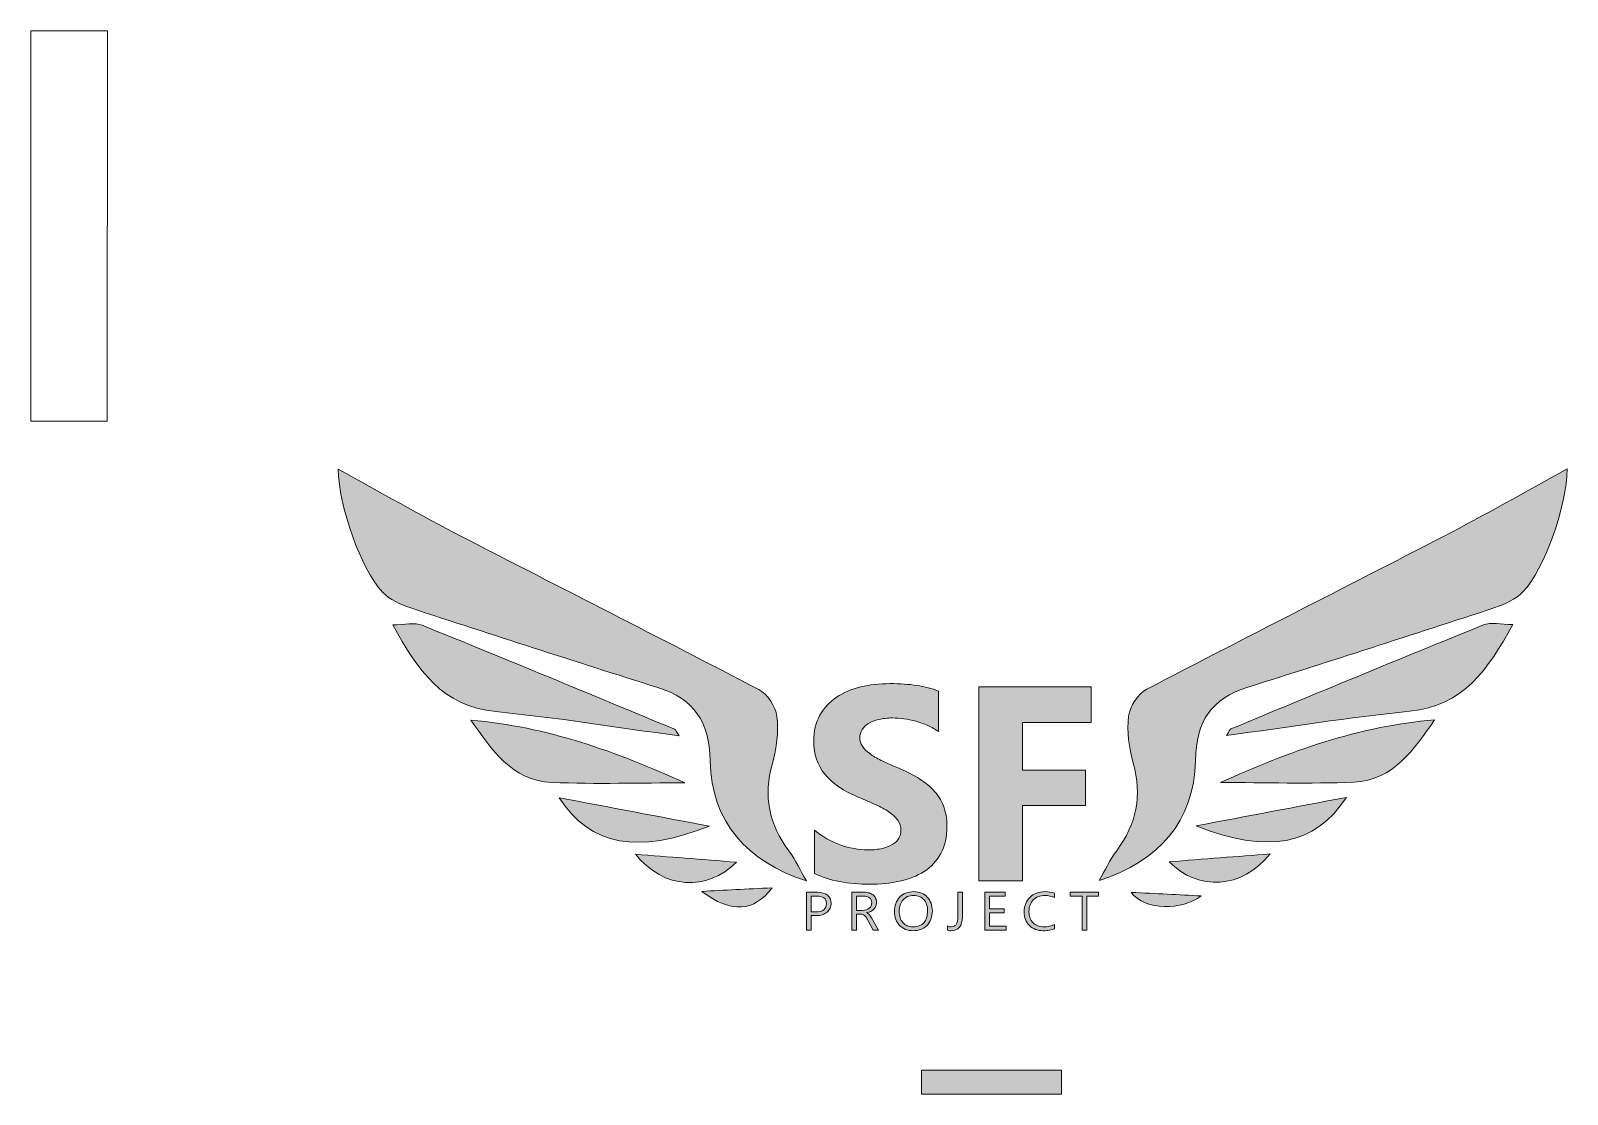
# Model space of a CAD drawing. Header units: millimetres. Extents: x -43 to 192, y -207 to -44.
import ezdxf

# ---------------------------------------------------------------- set-up
doc = ezdxf.new("R2010")
doc.units = ezdxf.units.MM
doc.header["$MEASUREMENT"] = 0
doc.layers.add('Logo', color=7, linetype='Continuous', lineweight=0)
doc.layers.add('Palette', color=7, linetype='Continuous', lineweight=0)
picture_1 = doc.add_image_def('image1.png', size_in_pixel=(432, 182))

# ---------------------------------------------------------------- blocks, each defined once
blk = doc.blocks.new('Block_3')
at = {"layer": 'Logo', "true_color": 0x383188, "transparency": 33554687}
h = blk.add_hatch(color=177, dxfattribs=at)
h.dxf.hatch_style = 2
edge = h.paths.add_edge_path()
edge.add_spline(control_points=[(76.71, -172.95), (76.71, -172.95), (76.71, -166.32), (76.71, -166.32), (77.91, -167.33), (79.21, -168.09), (80.62, -168.59), (82.03, -169.09), (83.45, -169.35), (84.89, -169.35), (85.73, -169.35), (86.47, -169.27), (87.1, -169.12), (87.73, -168.97), (88.25, -168.75), (88.67, -168.49), (89.09, -168.22), (89.41, -167.9), (89.62, -167.53), (89.82, -167.17), (89.93, -166.77), (89.93, -166.34), (89.93, -165.76), (89.76, -165.24), (89.43, -164.79), (89.1, -164.33), (88.64, -163.91), (88.07, -163.52), (87.5, -163.14), (86.82, -162.76), (86.03, -162.4), (85.24, -162.05), (84.39, -161.68), (83.48, -161.31), (81.16, -160.34), (79.43, -159.16), (78.29, -157.76), (77.15, -156.37), (76.58, -154.68), (76.58, -152.71), (76.58, -151.16), (76.89, -149.83), (77.52, -148.72), (78.14, -147.61), (78.98, -146.69), (80.05, -145.97), (81.12, -145.26), (82.36, -144.73), (83.77, -144.39), (85.18, -144.05), (86.67, -143.88), (88.25, -143.88), (89.79, -143.88), (91.17, -143.97), (92.36, -144.16), (93.56, -144.35), (94.66, -144.63), (95.67, -145.02), (95.67, -145.02), (95.67, -151.22), (95.67, -151.22), (95.17, -150.87), (94.63, -150.57), (94.04, -150.3), (93.45, -150.04), (92.85, -149.82), (92.23, -149.65), (91.6, -149.48), (90.99, -149.35), (90.37, -149.27), (89.76, -149.19), (89.17, -149.14), (88.62, -149.14), (87.86, -149.14), (87.17, -149.22), (86.55, -149.36), (85.93, -149.51), (85.4, -149.71), (84.97, -149.97), (84.55, -150.24), (84.21, -150.55), (83.98, -150.92), (83.74, -151.28), (83.63, -151.69), (83.63, -152.15), (83.63, -152.65), (83.76, -153.09), (84.02, -153.48), (84.28, -153.88), (84.66, -154.25), (85.14, -154.6), (85.62, -154.96), (86.21, -155.3), (86.9, -155.64), (87.59, -155.98), (88.37, -156.33), (89.24, -156.69), (90.43, -157.18), (91.5, -157.71), (92.44, -158.27), (93.39, -158.83), (94.2, -159.46), (94.88, -160.17), (95.55, -160.87), (96.07, -161.68), (96.43, -162.58), (96.79, -163.49), (96.97, -164.54), (96.97, -165.74), (96.97, -167.4), (96.66, -168.79), (96.03, -169.92), (95.4, -171.04), (94.55, -171.95), (93.47, -172.65), (92.39, -173.35), (91.14, -173.85), (89.71, -174.15), (88.28, -174.46), (86.77, -174.61), (85.18, -174.61), (83.55, -174.61), (82, -174.47), (80.53, -174.19), (79.06, -173.92), (77.78, -173.5), (76.71, -172.95)], knot_values=[0, 0, 0, 0, 1, 1, 1, 2, 2, 2, 3, 3, 3, 4, 4, 4, 5, 5, 5, 6, 6, 6, 7, 7, 7, 8, 8, 8, 9, 9, 9, 10, 10, 10, 11, 11, 11, 12, 12, 12, 13, 13, 13, 14, 14, 14, 15, 15, 15, 16, 16, 16, 17, 17, 17, 18, 18, 18, 19, 19, 19, 20, 20, 20, 21, 21, 21, 22, 22, 22, 23, 23, 23, 24, 24, 24, 25, 25, 25, 26, 26, 26, 27, 27, 27, 28, 28, 28, 29, 29, 29, 30, 30, 30, 31, 31, 31, 32, 32, 32, 33, 33, 33, 34, 34, 34, 35, 35, 35, 36, 36, 36, 37, 37, 37, 38, 38, 38, 39, 39, 39, 40, 40, 40, 41, 41, 41, 42, 42, 42, 42], degree=3, periodic=0)
h = blk.add_hatch(color=177, dxfattribs=at)
h.dxf.hatch_style = 2
edge = h.paths.add_edge_path()
edge.add_spline(control_points=[(119.04, -149.83), (119.04, -149.83), (108.55, -149.83), (108.55, -149.83), (108.55, -149.83), (108.55, -157.12), (108.55, -157.12), (108.55, -157.12), (118.19, -157.12), (118.19, -157.12), (118.19, -157.12), (118.19, -162.55), (118.19, -162.55), (118.19, -162.55), (108.55, -162.55), (108.55, -162.55), (108.55, -162.55), (108.55, -174.09), (108.55, -174.09), (108.55, -174.09), (101.86, -174.09), (101.86, -174.09), (101.86, -174.09), (101.86, -144.38), (101.86, -144.38), (101.86, -144.38), (119.04, -144.38), (119.04, -144.38), (119.04, -144.38), (119.04, -149.83), (119.04, -149.83)], knot_values=[0, 0, 0, 0, 1, 1, 1, 2, 2, 2, 3, 3, 3, 4, 4, 4, 5, 5, 5, 6, 6, 6, 7, 7, 7, 8, 8, 8, 9, 9, 9, 10, 10, 10, 10], degree=3, periodic=0)
at = {"layer": 'Logo'}
for points, knots in [([(76.71, -172.95), (76.71, -172.95), (76.71, -166.32), (76.71, -166.32), (77.91, -167.33), (79.21, -168.09), (80.62, -168.59), (82.03, -169.09), (83.45, -169.35), (84.89, -169.35), (85.73, -169.35), (86.47, -169.27), (87.1, -169.12), (87.73, -168.97), (88.25, -168.75), (88.67, -168.49), (89.09, -168.22), (89.41, -167.9), (89.62, -167.53), (89.82, -167.17), (89.93, -166.77), (89.93, -166.34), (89.93, -165.76), (89.76, -165.24), (89.43, -164.79), (89.1, -164.33), (88.64, -163.91), (88.07, -163.52), (87.5, -163.14), (86.82, -162.76), (86.03, -162.4), (85.24, -162.05), (84.39, -161.68), (83.48, -161.31), (81.16, -160.34), (79.43, -159.16), (78.29, -157.76), (77.15, -156.37), (76.58, -154.68), (76.58, -152.71), (76.58, -151.16), (76.89, -149.83), (77.52, -148.72), (78.14, -147.61), (78.98, -146.69), (80.05, -145.97), (81.12, -145.26), (82.36, -144.73), (83.77, -144.39), (85.18, -144.05), (86.67, -143.88), (88.25, -143.88), (89.79, -143.88), (91.17, -143.97), (92.36, -144.16), (93.56, -144.35), (94.66, -144.63), (95.67, -145.02), (95.67, -145.02), (95.67, -151.22), (95.67, -151.22), (95.17, -150.87), (94.63, -150.57), (94.04, -150.3), (93.45, -150.04), (92.85, -149.82), (92.23, -149.65), (91.6, -149.48), (90.99, -149.35), (90.37, -149.27), (89.76, -149.19), (89.17, -149.14), (88.62, -149.14), (87.86, -149.14), (87.17, -149.22), (86.55, -149.36), (85.93, -149.51), (85.4, -149.71), (84.97, -149.97), (84.55, -150.24), (84.21, -150.55), (83.98, -150.92), (83.74, -151.28), (83.63, -151.69), (83.63, -152.15), (83.63, -152.65), (83.76, -153.09), (84.02, -153.48), (84.28, -153.88), (84.66, -154.25), (85.14, -154.6), (85.62, -154.96), (86.21, -155.3), (86.9, -155.64), (87.59, -155.98), (88.37, -156.33), (89.24, -156.69), (90.43, -157.18), (91.5, -157.71), (92.44, -158.27), (93.39, -158.83), (94.2, -159.46), (94.88, -160.17), (95.55, -160.87), (96.07, -161.68), (96.43, -162.58), (96.79, -163.49), (96.97, -164.54), (96.97, -165.74), (96.97, -167.4), (96.66, -168.79), (96.03, -169.92), (95.4, -171.04), (94.55, -171.95), (93.47, -172.65), (92.39, -173.35), (91.14, -173.85), (89.71, -174.15), (88.28, -174.46), (86.77, -174.61), (85.18, -174.61), (83.55, -174.61), (82, -174.47), (80.53, -174.19), (79.06, -173.92), (77.78, -173.5), (76.71, -172.95)], [0, 0, 0, 0, 1, 1, 1, 2, 2, 2, 3, 3, 3, 4, 4, 4, 5, 5, 5, 6, 6, 6, 7, 7, 7, 8, 8, 8, 9, 9, 9, 10, 10, 10, 11, 11, 11, 12, 12, 12, 13, 13, 13, 14, 14, 14, 15, 15, 15, 16, 16, 16, 17, 17, 17, 18, 18, 18, 19, 19, 19, 20, 20, 20, 21, 21, 21, 22, 22, 22, 23, 23, 23, 24, 24, 24, 25, 25, 25, 26, 26, 26, 27, 27, 27, 28, 28, 28, 29, 29, 29, 30, 30, 30, 31, 31, 31, 32, 32, 32, 33, 33, 33, 34, 34, 34, 35, 35, 35, 36, 36, 36, 37, 37, 37, 38, 38, 38, 39, 39, 39, 40, 40, 40, 41, 41, 41, 42, 42, 42, 42]), ([(119.04, -149.83), (119.04, -149.83), (108.55, -149.83), (108.55, -149.83), (108.55, -149.83), (108.55, -157.12), (108.55, -157.12), (108.55, -157.12), (118.19, -157.12), (118.19, -157.12), (118.19, -157.12), (118.19, -162.55), (118.19, -162.55), (118.19, -162.55), (108.55, -162.55), (108.55, -162.55), (108.55, -162.55), (108.55, -174.09), (108.55, -174.09), (108.55, -174.09), (101.86, -174.09), (101.86, -174.09), (101.86, -174.09), (101.86, -144.38), (101.86, -144.38), (101.86, -144.38), (119.04, -144.38), (119.04, -144.38), (119.04, -144.38), (119.04, -149.83), (119.04, -149.83)], [0, 0, 0, 0, 1, 1, 1, 2, 2, 2, 3, 3, 3, 4, 4, 4, 5, 5, 5, 6, 6, 6, 7, 7, 7, 8, 8, 8, 9, 9, 9, 10, 10, 10, 10])]:
    blk.add_open_spline(points, degree=3, knots=knots, dxfattribs=at)
blk = doc.blocks.new('Block_2')
at = {"layer": 'Logo'}
blk.add_blockref('Block_3', (0, 0), dxfattribs=at)
blk = doc.blocks.new('Block_5')
at = {"layer": 'Logo', "true_color": 0x000000, "transparency": 33554687}
h = blk.add_hatch(color=18, dxfattribs=at)
h.dxf.hatch_style = 2
edge = h.paths.add_edge_path()
edge.add_spline(control_points=[(78.51, -177.57), (78.51, -177.16), (78.39, -176.87), (78.14, -176.69), (77.89, -176.51), (77.51, -176.42), (77, -176.42), (77, -176.42), (76.16, -176.42), (76.16, -176.42), (76.16, -176.42), (76.16, -178.85), (76.16, -178.85), (76.16, -178.85), (76.89, -178.85), (76.89, -178.85), (77.43, -178.85), (77.83, -178.74), (78.1, -178.52), (78.37, -178.3), (78.51, -177.98), (78.51, -177.57)], knot_values=[0, 0, 0, 0, 1, 1, 1, 2, 2, 2, 3, 3, 3, 4, 4, 4, 5, 5, 5, 6, 6, 6, 7, 7, 7, 7], degree=3, periodic=0)
edge = h.paths.add_edge_path()
edge.add_spline(control_points=[(79.24, -177.53), (79.24, -177.8), (79.18, -178.05), (79.08, -178.28), (78.97, -178.51), (78.82, -178.71), (78.62, -178.88), (78.42, -179.04), (78.18, -179.17), (77.9, -179.27), (77.62, -179.36), (77.3, -179.41), (76.94, -179.41), (76.94, -179.41), (76.16, -179.41), (76.16, -179.41), (76.16, -179.41), (76.16, -181.63), (76.16, -181.63), (76.16, -181.63), (75.46, -181.63), (75.46, -181.63), (75.46, -181.63), (75.46, -175.84), (75.46, -175.84), (75.46, -175.84), (77.13, -175.84), (77.13, -175.84), (77.8, -175.84), (78.32, -175.99), (78.69, -176.28), (79.05, -176.57), (79.24, -176.98), (79.24, -177.53)], knot_values=[0, 0, 0, 0, 1, 1, 1, 2, 2, 2, 3, 3, 3, 4, 4, 4, 5, 5, 5, 6, 6, 6, 7, 7, 7, 8, 8, 8, 9, 9, 9, 10, 10, 10, 11, 11, 11, 11], degree=3, periodic=0)
h = blk.add_hatch(color=18, dxfattribs=at)
h.dxf.hatch_style = 2
edge = h.paths.add_edge_path()
edge.add_spline(control_points=[(83.1, -176.42), (83.1, -176.42), (83.1, -178.61), (83.1, -178.61), (83.1, -178.61), (84.04, -178.61), (84.04, -178.61), (84.49, -178.61), (84.83, -178.5), (85.08, -178.29), (85.33, -178.07), (85.46, -177.78), (85.46, -177.41), (85.46, -177.09), (85.35, -176.84), (85.13, -176.68), (84.91, -176.51), (84.58, -176.42), (84.13, -176.42), (84.13, -176.42), (83.1, -176.42), (83.1, -176.42)], knot_values=[0, 0, 0, 0, 1, 1, 1, 2, 2, 2, 3, 3, 3, 4, 4, 4, 5, 5, 5, 6, 6, 6, 7, 7, 7, 7], degree=3, periodic=0)
edge = h.paths.add_edge_path()
edge.add_spline(control_points=[(85.68, -181.63), (85.68, -181.63), (84.86, -180.12), (84.86, -180.12), (84.76, -179.94), (84.67, -179.78), (84.59, -179.66), (84.51, -179.54), (84.42, -179.45), (84.34, -179.38), (84.26, -179.31), (84.16, -179.26), (84.06, -179.23), (83.97, -179.2), (83.85, -179.19), (83.72, -179.19), (83.72, -179.19), (83.1, -179.19), (83.1, -179.19), (83.1, -179.19), (83.1, -181.63), (83.1, -181.63), (83.1, -181.63), (82.4, -181.63), (82.4, -181.63), (82.4, -181.63), (82.4, -175.84), (82.4, -175.84), (82.4, -175.84), (84.27, -175.84), (84.27, -175.84), (84.56, -175.84), (84.83, -175.88), (85.06, -175.95), (85.3, -176.02), (85.5, -176.12), (85.67, -176.25), (85.84, -176.38), (85.96, -176.54), (86.05, -176.73), (86.14, -176.92), (86.18, -177.13), (86.18, -177.36), (86.18, -177.57), (86.15, -177.77), (86.08, -177.94), (86.01, -178.12), (85.92, -178.27), (85.79, -178.41), (85.66, -178.55), (85.51, -178.67), (85.32, -178.76), (85.14, -178.85), (84.93, -178.92), (84.71, -178.96), (84.71, -178.96), (84.71, -178.97), (84.71, -178.97), (84.82, -179.02), (84.94, -179.11), (85.06, -179.23), (85.18, -179.36), (85.3, -179.53), (85.41, -179.73), (85.41, -179.73), (86.48, -181.63), (86.48, -181.63), (86.48, -181.63), (85.68, -181.63), (85.68, -181.63)], knot_values=[0, 0, 0, 0, 1, 1, 1, 2, 2, 2, 3, 3, 3, 4, 4, 4, 5, 5, 5, 6, 6, 6, 7, 7, 7, 8, 8, 8, 9, 9, 9, 10, 10, 10, 11, 11, 11, 12, 12, 12, 13, 13, 13, 14, 14, 14, 15, 15, 15, 16, 16, 16, 17, 17, 17, 18, 18, 18, 19, 19, 19, 20, 20, 20, 21, 21, 21, 22, 22, 22, 23, 23, 23, 23], degree=3, periodic=0)
h = blk.add_hatch(color=18, dxfattribs=at)
h.dxf.hatch_style = 2
edge = h.paths.add_edge_path()
edge.add_spline(control_points=[(94, -178.73), (94, -178.36), (93.96, -178.02), (93.86, -177.72), (93.77, -177.42), (93.63, -177.17), (93.44, -176.97), (93.26, -176.76), (93.04, -176.61), (92.77, -176.5), (92.5, -176.39), (92.19, -176.34), (91.85, -176.34), (91.52, -176.34), (91.22, -176.39), (90.95, -176.51), (90.68, -176.63), (90.45, -176.79), (90.25, -177), (90.06, -177.22), (89.91, -177.47), (89.81, -177.77), (89.7, -178.06), (89.65, -178.39), (89.65, -178.75), (89.65, -179.11), (89.7, -179.44), (89.8, -179.73), (89.89, -180.02), (90.04, -180.28), (90.22, -180.49), (90.41, -180.7), (90.64, -180.86), (90.9, -180.97), (91.16, -181.08), (91.46, -181.14), (91.8, -181.14), (92.14, -181.14), (92.46, -181.08), (92.73, -180.98), (93.01, -180.87), (93.24, -180.71), (93.43, -180.5), (93.61, -180.29), (93.76, -180.04), (93.86, -179.74), (93.95, -179.45), (94, -179.11), (94, -178.73)], knot_values=[0, 0, 0, 0, 1, 1, 1, 2, 2, 2, 3, 3, 3, 4, 4, 4, 5, 5, 5, 6, 6, 6, 7, 7, 7, 8, 8, 8, 9, 9, 9, 10, 10, 10, 11, 11, 11, 12, 12, 12, 13, 13, 13, 14, 14, 14, 15, 15, 15, 16, 16, 16, 16], degree=3, periodic=0)
edge = h.paths.add_edge_path()
edge.add_spline(control_points=[(94.73, -178.66), (94.73, -179.14), (94.66, -179.57), (94.52, -179.95), (94.38, -180.33), (94.18, -180.65), (93.92, -180.91), (93.66, -181.18), (93.35, -181.38), (92.99, -181.52), (92.63, -181.66), (92.24, -181.73), (91.8, -181.73), (91.37, -181.73), (90.97, -181.66), (90.62, -181.52), (90.27, -181.37), (89.96, -181.17), (89.71, -180.91), (89.46, -180.65), (89.27, -180.35), (89.13, -179.99), (88.99, -179.63), (88.92, -179.23), (88.92, -178.8), (88.92, -178.35), (88.99, -177.94), (89.13, -177.56), (89.26, -177.19), (89.46, -176.86), (89.72, -176.59), (89.97, -176.33), (90.28, -176.12), (90.65, -175.97), (91.02, -175.82), (91.44, -175.74), (91.91, -175.74), (92.34, -175.74), (92.73, -175.82), (93.08, -175.96), (93.42, -176.11), (93.72, -176.32), (93.96, -176.58), (94.21, -176.84), (94.4, -177.14), (94.53, -177.5), (94.66, -177.85), (94.73, -178.24), (94.73, -178.66)], knot_values=[0, 0, 0, 0, 1, 1, 1, 2, 2, 2, 3, 3, 3, 4, 4, 4, 5, 5, 5, 6, 6, 6, 7, 7, 7, 8, 8, 8, 9, 9, 9, 10, 10, 10, 11, 11, 11, 12, 12, 12, 13, 13, 13, 14, 14, 14, 15, 15, 15, 16, 16, 16, 16], degree=3, periodic=0)
h = blk.add_hatch(color=18, dxfattribs=at)
h.dxf.hatch_style = 2
edge = h.paths.add_edge_path()
edge.add_spline(control_points=[(99.33, -179.6), (99.33, -180.31), (99.18, -180.84), (98.87, -181.2), (98.56, -181.55), (98.13, -181.73), (97.58, -181.73), (97.36, -181.73), (97.18, -181.71), (97.03, -181.65), (97.03, -181.65), (97.03, -181), (97.03, -181), (97.19, -181.08), (97.37, -181.12), (97.59, -181.12), (97.77, -181.12), (97.92, -181.1), (98.05, -181.04), (98.18, -180.98), (98.29, -180.9), (98.38, -180.77), (98.46, -180.65), (98.53, -180.49), (98.57, -180.3), (98.61, -180.11), (98.64, -179.87), (98.64, -179.59), (98.64, -179.59), (98.64, -175.84), (98.64, -175.84), (98.64, -175.84), (99.33, -175.84), (99.33, -175.84), (99.33, -175.84), (99.33, -179.6), (99.33, -179.6)], knot_values=[0, 0, 0, 0, 1, 1, 1, 2, 2, 2, 3, 3, 3, 4, 4, 4, 5, 5, 5, 6, 6, 6, 7, 7, 7, 8, 8, 8, 9, 9, 9, 10, 10, 10, 11, 11, 11, 12, 12, 12, 12], degree=3, periodic=0)
h = blk.add_hatch(color=18, dxfattribs=at)
h.dxf.hatch_style = 2
edge = h.paths.add_edge_path()
edge.add_spline(control_points=[(102.78, -181.63), (102.78, -181.63), (102.78, -175.84), (102.78, -175.84), (102.78, -175.84), (105.9, -175.84), (105.9, -175.84), (105.9, -175.84), (105.9, -176.44), (105.9, -176.44), (105.9, -176.44), (103.48, -176.44), (103.48, -176.44), (103.48, -176.44), (103.48, -178.4), (103.48, -178.4), (103.48, -178.4), (105.71, -178.4), (105.71, -178.4), (105.71, -178.4), (105.71, -179), (105.71, -179), (105.71, -179), (103.48, -179), (103.48, -179), (103.48, -179), (103.48, -181.04), (103.48, -181.04), (103.48, -181.04), (106.05, -181.04), (106.05, -181.04), (106.05, -181.04), (106.05, -181.63), (106.05, -181.63), (106.05, -181.63), (102.78, -181.63), (102.78, -181.63)], knot_values=[0, 0, 0, 0, 1, 1, 1, 2, 2, 2, 3, 3, 3, 4, 4, 4, 5, 5, 5, 6, 6, 6, 7, 7, 7, 8, 8, 8, 9, 9, 9, 10, 10, 10, 11, 11, 11, 12, 12, 12, 12], degree=3, periodic=0)
h = blk.add_hatch(color=18, dxfattribs=at)
h.dxf.hatch_style = 2
edge = h.paths.add_edge_path()
edge.add_spline(control_points=[(113.42, -181.42), (113.19, -181.52), (112.93, -181.6), (112.64, -181.65), (112.35, -181.71), (112.04, -181.73), (111.72, -181.73), (111.28, -181.73), (110.88, -181.66), (110.52, -181.52), (110.16, -181.39), (109.85, -181.19), (109.59, -180.94), (109.34, -180.68), (109.14, -180.38), (109, -180.03), (108.86, -179.67), (108.79, -179.28), (108.79, -178.85), (108.79, -178.39), (108.87, -177.97), (109.02, -177.58), (109.18, -177.2), (109.4, -176.87), (109.68, -176.6), (109.96, -176.33), (110.29, -176.12), (110.68, -175.97), (111.07, -175.82), (111.5, -175.74), (111.96, -175.74), (112.51, -175.74), (113, -175.82), (113.42, -175.97), (113.42, -175.97), (113.42, -176.64), (113.42, -176.64), (112.97, -176.44), (112.49, -176.34), (111.98, -176.34), (111.6, -176.34), (111.26, -176.39), (110.96, -176.51), (110.65, -176.63), (110.4, -176.79), (110.18, -177.01), (109.97, -177.22), (109.8, -177.49), (109.69, -177.79), (109.57, -178.1), (109.52, -178.43), (109.52, -178.81), (109.52, -179.16), (109.57, -179.49), (109.68, -179.77), (109.79, -180.06), (109.94, -180.31), (110.14, -180.51), (110.34, -180.71), (110.59, -180.87), (110.87, -180.98), (111.16, -181.08), (111.48, -181.14), (111.83, -181.14), (112.43, -181.14), (112.96, -181.02), (113.42, -180.79), (113.42, -180.79), (113.42, -181.42), (113.42, -181.42)], knot_values=[0, 0, 0, 0, 1, 1, 1, 2, 2, 2, 3, 3, 3, 4, 4, 4, 5, 5, 5, 6, 6, 6, 7, 7, 7, 8, 8, 8, 9, 9, 9, 10, 10, 10, 11, 11, 11, 12, 12, 12, 13, 13, 13, 14, 14, 14, 15, 15, 15, 16, 16, 16, 17, 17, 17, 18, 18, 18, 19, 19, 19, 20, 20, 20, 21, 21, 21, 22, 22, 22, 23, 23, 23, 23], degree=3, periodic=0)
h = blk.add_hatch(color=18, dxfattribs=at)
h.dxf.hatch_style = 2
edge = h.paths.add_edge_path()
edge.add_spline(control_points=[(118.36, -176.44), (118.36, -176.44), (118.36, -181.63), (118.36, -181.63), (118.36, -181.63), (117.66, -181.63), (117.66, -181.63), (117.66, -181.63), (117.66, -176.44), (117.66, -176.44), (117.66, -176.44), (115.83, -176.44), (115.83, -176.44), (115.83, -176.44), (115.83, -175.84), (115.83, -175.84), (115.83, -175.84), (120.19, -175.84), (120.19, -175.84), (120.19, -175.84), (120.19, -176.44), (120.19, -176.44), (120.19, -176.44), (118.36, -176.44), (118.36, -176.44)], knot_values=[0, 0, 0, 0, 1, 1, 1, 2, 2, 2, 3, 3, 3, 4, 4, 4, 5, 5, 5, 6, 6, 6, 7, 7, 7, 8, 8, 8, 8], degree=3, periodic=0)
at = {"layer": 'Logo'}
for points, knots in [([(79.24, -177.53), (79.24, -177.8), (79.18, -178.05), (79.08, -178.28), (78.97, -178.51), (78.82, -178.71), (78.62, -178.88), (78.42, -179.04), (78.18, -179.17), (77.9, -179.27), (77.62, -179.36), (77.3, -179.41), (76.94, -179.41), (76.94, -179.41), (76.16, -179.41), (76.16, -179.41), (76.16, -179.41), (76.16, -181.63), (76.16, -181.63), (76.16, -181.63), (75.46, -181.63), (75.46, -181.63), (75.46, -181.63), (75.46, -175.84), (75.46, -175.84), (75.46, -175.84), (77.13, -175.84), (77.13, -175.84), (77.8, -175.84), (78.32, -175.99), (78.69, -176.28), (79.05, -176.57), (79.24, -176.98), (79.24, -177.53)], [0, 0, 0, 0, 1, 1, 1, 2, 2, 2, 3, 3, 3, 4, 4, 4, 5, 5, 5, 6, 6, 6, 7, 7, 7, 8, 8, 8, 9, 9, 9, 10, 10, 10, 11, 11, 11, 11]), ([(85.68, -181.63), (85.68, -181.63), (84.86, -180.12), (84.86, -180.12), (84.76, -179.94), (84.67, -179.78), (84.59, -179.66), (84.51, -179.54), (84.42, -179.45), (84.34, -179.38), (84.26, -179.31), (84.16, -179.26), (84.06, -179.23), (83.97, -179.2), (83.85, -179.19), (83.72, -179.19), (83.72, -179.19), (83.1, -179.19), (83.1, -179.19), (83.1, -179.19), (83.1, -181.63), (83.1, -181.63), (83.1, -181.63), (82.4, -181.63), (82.4, -181.63), (82.4, -181.63), (82.4, -175.84), (82.4, -175.84), (82.4, -175.84), (84.27, -175.84), (84.27, -175.84), (84.56, -175.84), (84.83, -175.88), (85.06, -175.95), (85.3, -176.02), (85.5, -176.12), (85.67, -176.25), (85.84, -176.38), (85.96, -176.54), (86.05, -176.73), (86.14, -176.92), (86.18, -177.13), (86.18, -177.36), (86.18, -177.57), (86.15, -177.77), (86.08, -177.94), (86.01, -178.12), (85.92, -178.27), (85.79, -178.41), (85.66, -178.55), (85.51, -178.67), (85.32, -178.76), (85.14, -178.85), (84.93, -178.92), (84.71, -178.96), (84.71, -178.96), (84.71, -178.97), (84.71, -178.97), (84.82, -179.02), (84.94, -179.11), (85.06, -179.23), (85.18, -179.36), (85.3, -179.53), (85.41, -179.73), (85.41, -179.73), (86.48, -181.63), (86.48, -181.63), (86.48, -181.63), (85.68, -181.63), (85.68, -181.63)], [0, 0, 0, 0, 1, 1, 1, 2, 2, 2, 3, 3, 3, 4, 4, 4, 5, 5, 5, 6, 6, 6, 7, 7, 7, 8, 8, 8, 9, 9, 9, 10, 10, 10, 11, 11, 11, 12, 12, 12, 13, 13, 13, 14, 14, 14, 15, 15, 15, 16, 16, 16, 17, 17, 17, 18, 18, 18, 19, 19, 19, 20, 20, 20, 21, 21, 21, 22, 22, 22, 23, 23, 23, 23]), ([(94.73, -178.66), (94.73, -179.14), (94.66, -179.57), (94.52, -179.95), (94.38, -180.33), (94.18, -180.65), (93.92, -180.91), (93.66, -181.18), (93.35, -181.38), (92.99, -181.52), (92.63, -181.66), (92.24, -181.73), (91.8, -181.73), (91.37, -181.73), (90.97, -181.66), (90.62, -181.52), (90.27, -181.37), (89.96, -181.17), (89.71, -180.91), (89.46, -180.65), (89.27, -180.35), (89.13, -179.99), (88.99, -179.63), (88.92, -179.23), (88.92, -178.8), (88.92, -178.35), (88.99, -177.94), (89.13, -177.56), (89.26, -177.19), (89.46, -176.86), (89.72, -176.59), (89.97, -176.33), (90.28, -176.12), (90.65, -175.97), (91.02, -175.82), (91.44, -175.74), (91.91, -175.74), (92.34, -175.74), (92.73, -175.82), (93.08, -175.96), (93.42, -176.11), (93.72, -176.32), (93.96, -176.58), (94.21, -176.84), (94.4, -177.14), (94.53, -177.5), (94.66, -177.85), (94.73, -178.24), (94.73, -178.66)], [0, 0, 0, 0, 1, 1, 1, 2, 2, 2, 3, 3, 3, 4, 4, 4, 5, 5, 5, 6, 6, 6, 7, 7, 7, 8, 8, 8, 9, 9, 9, 10, 10, 10, 11, 11, 11, 12, 12, 12, 13, 13, 13, 14, 14, 14, 15, 15, 15, 16, 16, 16, 16]), ([(94, -178.73), (94, -178.36), (93.96, -178.02), (93.86, -177.72), (93.77, -177.42), (93.63, -177.17), (93.44, -176.97), (93.26, -176.76), (93.04, -176.61), (92.77, -176.5), (92.5, -176.39), (92.19, -176.34), (91.85, -176.34), (91.52, -176.34), (91.22, -176.39), (90.95, -176.51), (90.68, -176.63), (90.45, -176.79), (90.25, -177), (90.06, -177.22), (89.91, -177.47), (89.81, -177.77), (89.7, -178.06), (89.65, -178.39), (89.65, -178.75), (89.65, -179.11), (89.7, -179.44), (89.8, -179.73), (89.89, -180.02), (90.04, -180.28), (90.22, -180.49), (90.41, -180.7), (90.64, -180.86), (90.9, -180.97), (91.16, -181.08), (91.46, -181.14), (91.8, -181.14), (92.14, -181.14), (92.46, -181.08), (92.73, -180.98), (93.01, -180.87), (93.24, -180.71), (93.43, -180.5), (93.61, -180.29), (93.76, -180.04), (93.86, -179.74), (93.95, -179.45), (94, -179.11), (94, -178.73)], [0, 0, 0, 0, 1, 1, 1, 2, 2, 2, 3, 3, 3, 4, 4, 4, 5, 5, 5, 6, 6, 6, 7, 7, 7, 8, 8, 8, 9, 9, 9, 10, 10, 10, 11, 11, 11, 12, 12, 12, 13, 13, 13, 14, 14, 14, 15, 15, 15, 16, 16, 16, 16]), ([(99.33, -179.6), (99.33, -180.31), (99.18, -180.84), (98.87, -181.2), (98.56, -181.55), (98.13, -181.73), (97.58, -181.73), (97.36, -181.73), (97.18, -181.71), (97.03, -181.65), (97.03, -181.65), (97.03, -181), (97.03, -181), (97.19, -181.08), (97.37, -181.12), (97.59, -181.12), (97.77, -181.12), (97.92, -181.1), (98.05, -181.04), (98.18, -180.98), (98.29, -180.9), (98.38, -180.77), (98.46, -180.65), (98.53, -180.49), (98.57, -180.3), (98.61, -180.11), (98.64, -179.87), (98.64, -179.59), (98.64, -179.59), (98.64, -175.84), (98.64, -175.84), (98.64, -175.84), (99.33, -175.84), (99.33, -175.84), (99.33, -175.84), (99.33, -179.6), (99.33, -179.6)], [0, 0, 0, 0, 1, 1, 1, 2, 2, 2, 3, 3, 3, 4, 4, 4, 5, 5, 5, 6, 6, 6, 7, 7, 7, 8, 8, 8, 9, 9, 9, 10, 10, 10, 11, 11, 11, 12, 12, 12, 12]), ([(102.78, -181.63), (102.78, -181.63), (102.78, -175.84), (102.78, -175.84), (102.78, -175.84), (105.9, -175.84), (105.9, -175.84), (105.9, -175.84), (105.9, -176.44), (105.9, -176.44), (105.9, -176.44), (103.48, -176.44), (103.48, -176.44), (103.48, -176.44), (103.48, -178.4), (103.48, -178.4), (103.48, -178.4), (105.71, -178.4), (105.71, -178.4), (105.71, -178.4), (105.71, -179), (105.71, -179), (105.71, -179), (103.48, -179), (103.48, -179), (103.48, -179), (103.48, -181.04), (103.48, -181.04), (103.48, -181.04), (106.05, -181.04), (106.05, -181.04), (106.05, -181.04), (106.05, -181.63), (106.05, -181.63), (106.05, -181.63), (102.78, -181.63), (102.78, -181.63)], [0, 0, 0, 0, 1, 1, 1, 2, 2, 2, 3, 3, 3, 4, 4, 4, 5, 5, 5, 6, 6, 6, 7, 7, 7, 8, 8, 8, 9, 9, 9, 10, 10, 10, 11, 11, 11, 12, 12, 12, 12]), ([(113.42, -181.42), (113.19, -181.52), (112.93, -181.6), (112.64, -181.65), (112.35, -181.71), (112.04, -181.73), (111.72, -181.73), (111.28, -181.73), (110.88, -181.66), (110.52, -181.52), (110.16, -181.39), (109.85, -181.19), (109.59, -180.94), (109.34, -180.68), (109.14, -180.38), (109, -180.03), (108.86, -179.67), (108.79, -179.28), (108.79, -178.85), (108.79, -178.39), (108.87, -177.97), (109.02, -177.58), (109.18, -177.2), (109.4, -176.87), (109.68, -176.6), (109.96, -176.33), (110.29, -176.12), (110.68, -175.97), (111.07, -175.82), (111.5, -175.74), (111.96, -175.74), (112.51, -175.74), (113, -175.82), (113.42, -175.97), (113.42, -175.97), (113.42, -176.64), (113.42, -176.64), (112.97, -176.44), (112.49, -176.34), (111.98, -176.34), (111.6, -176.34), (111.26, -176.39), (110.96, -176.51), (110.65, -176.63), (110.4, -176.79), (110.18, -177.01), (109.97, -177.22), (109.8, -177.49), (109.69, -177.79), (109.57, -178.1), (109.52, -178.43), (109.52, -178.81), (109.52, -179.16), (109.57, -179.49), (109.68, -179.77), (109.79, -180.06), (109.94, -180.31), (110.14, -180.51), (110.34, -180.71), (110.59, -180.87), (110.87, -180.98), (111.16, -181.08), (111.48, -181.14), (111.83, -181.14), (112.43, -181.14), (112.96, -181.02), (113.42, -180.79), (113.42, -180.79), (113.42, -181.42), (113.42, -181.42)], [0, 0, 0, 0, 1, 1, 1, 2, 2, 2, 3, 3, 3, 4, 4, 4, 5, 5, 5, 6, 6, 6, 7, 7, 7, 8, 8, 8, 9, 9, 9, 10, 10, 10, 11, 11, 11, 12, 12, 12, 13, 13, 13, 14, 14, 14, 15, 15, 15, 16, 16, 16, 17, 17, 17, 18, 18, 18, 19, 19, 19, 20, 20, 20, 21, 21, 21, 22, 22, 22, 23, 23, 23, 23]), ([(118.36, -176.44), (118.36, -176.44), (118.36, -181.63), (118.36, -181.63), (118.36, -181.63), (117.66, -181.63), (117.66, -181.63), (117.66, -181.63), (117.66, -176.44), (117.66, -176.44), (117.66, -176.44), (115.83, -176.44), (115.83, -176.44), (115.83, -176.44), (115.83, -175.84), (115.83, -175.84), (115.83, -175.84), (120.19, -175.84), (120.19, -175.84), (120.19, -175.84), (120.19, -176.44), (120.19, -176.44), (120.19, -176.44), (118.36, -176.44), (118.36, -176.44)], [0, 0, 0, 0, 1, 1, 1, 2, 2, 2, 3, 3, 3, 4, 4, 4, 5, 5, 5, 6, 6, 6, 7, 7, 7, 8, 8, 8, 8]), ([(78.51, -177.57), (78.51, -177.16), (78.39, -176.87), (78.14, -176.69), (77.89, -176.51), (77.51, -176.42), (77, -176.42), (77, -176.42), (76.16, -176.42), (76.16, -176.42), (76.16, -176.42), (76.16, -178.85), (76.16, -178.85), (76.16, -178.85), (76.89, -178.85), (76.89, -178.85), (77.43, -178.85), (77.83, -178.74), (78.1, -178.52), (78.37, -178.3), (78.51, -177.98), (78.51, -177.57)], [0, 0, 0, 0, 1, 1, 1, 2, 2, 2, 3, 3, 3, 4, 4, 4, 5, 5, 5, 6, 6, 6, 7, 7, 7, 7]), ([(83.1, -176.42), (83.1, -176.42), (83.1, -178.61), (83.1, -178.61), (83.1, -178.61), (84.04, -178.61), (84.04, -178.61), (84.49, -178.61), (84.83, -178.5), (85.08, -178.29), (85.33, -178.07), (85.46, -177.78), (85.46, -177.41), (85.46, -177.09), (85.35, -176.84), (85.13, -176.68), (84.91, -176.51), (84.58, -176.42), (84.13, -176.42), (84.13, -176.42), (83.1, -176.42), (83.1, -176.42)], [0, 0, 0, 0, 1, 1, 1, 2, 2, 2, 3, 3, 3, 4, 4, 4, 5, 5, 5, 6, 6, 6, 7, 7, 7, 7])]:
    blk.add_open_spline(points, degree=3, knots=knots, dxfattribs=at)
blk = doc.blocks.new('Block_4')
at = {"layer": 'Logo'}
blk.add_blockref('Block_5', (0, 0), dxfattribs=at)
blk = doc.blocks.new('Block_6')
at = {"layer": 'Logo', "transparency": 33554687}
h = blk.add_hatch(color=256, dxfattribs=at)
h.dxf.hatch_style = 2
h.set_gradient(color1=(1, 1, 1), color2=(57, 48, 137))
edge = h.paths.add_edge_path()
edge.add_spline(control_points=[(75.46, -174.11), (66.31, -171.15), (60.92, -165.02), (60.71, -155.71), (60.58, -149.66), (58.29, -146.23), (52.69, -144.47), (40.06, -140.49), (27.47, -136.41), (14.89, -132.29), (13.34, -131.78), (11.68, -131.02), (10.59, -129.88), (7.26, -126.39), (3.84, -116.61), (3.8, -111.05), (10.21, -114.56), (16.42, -118.1), (22.77, -121.39), (37.88, -129.22), (53.08, -136.88), (68.16, -144.79), (69.49, -145.48), (70.77, -147.41), (70.95, -148.9), (71.24, -151.24), (70.89, -153.79), (70.24, -156.1), (68.83, -161.07), (69.74, -165.42), (72.77, -169.51), (73.82, -170.93), (74.57, -172.57), (75.46, -174.11)], knot_values=[0, 0, 0, 0, 1, 1, 1, 2, 2, 2, 3, 3, 3, 4, 4, 4, 5, 5, 5, 6, 6, 6, 7, 7, 7, 8, 8, 8, 9, 9, 9, 10, 10, 10, 11, 11, 11, 11], degree=3, periodic=0)
at = {"layer": 'Logo', "true_color": 0x000000, "transparency": 33554687}
h = blk.add_hatch(color=18, dxfattribs=at)
h.dxf.hatch_style = 2
edge = h.paths.add_edge_path()
edge.add_spline(control_points=[(55.97, -151.88), (46.41, -150.59), (37.19, -149.07), (27.91, -148.17), (19.7, -147.37), (15.95, -141.8), (12.13, -134.88), (13.99, -134.88), (15.49, -134.48), (16.64, -134.94), (29.55, -140.17), (42.41, -145.53), (55.28, -150.87), (55.46, -150.95), (55.55, -151.25), (55.97, -151.88)], knot_values=[0, 0, 0, 0, 1, 1, 1, 2, 2, 2, 3, 3, 3, 4, 4, 4, 5, 5, 5, 5], degree=3, periodic=0)
h = blk.add_hatch(color=18, dxfattribs=at)
h.dxf.hatch_style = 2
edge = h.paths.add_edge_path()
edge.add_spline(control_points=[(56.85, -159.08), (50.07, -159.08), (43.27, -159.29), (36.5, -159.02), (30.34, -158.77), (27.32, -153.99), (24.1, -149.48), (35.7, -150.46), (46.39, -154.29), (56.85, -159.08)], knot_values=[0, 0, 0, 0, 1, 1, 1, 2, 2, 2, 3, 3, 3, 3], degree=3, periodic=0)
h = blk.add_hatch(color=18, dxfattribs=at)
h.dxf.hatch_style = 2
edge = h.paths.add_edge_path()
edge.add_spline(control_points=[(37.61, -161.35), (45.27, -162.81), (52.94, -164.26), (60.61, -165.71), (49.67, -170.02), (42.45, -168.79), (37.61, -161.35)], knot_values=[0, 0, 0, 0, 1, 1, 1, 2, 2, 2, 2], degree=3, periodic=0)
h = blk.add_hatch(color=18, dxfattribs=at)
h.dxf.hatch_style = 2
edge = h.paths.add_edge_path()
edge.add_spline(control_points=[(49.27, -170.01), (54.35, -170.41), (59.42, -170.81), (64.73, -171.23), (60.25, -175.72), (53.66, -175.44), (49.27, -170.01)], knot_values=[0, 0, 0, 0, 1, 1, 1, 2, 2, 2, 2], degree=3, periodic=0)
h = blk.add_hatch(color=18, dxfattribs=at)
h.dxf.hatch_style = 2
edge = h.paths.add_edge_path()
edge.add_spline(control_points=[(70.19, -175.15), (67.47, -178.85), (63.92, -179.1), (59.45, -175.7), (62.89, -175.52), (66.32, -175.35), (70.19, -175.15)], knot_values=[0, 0, 0, 0, 1, 1, 1, 2, 2, 2, 2], degree=3, periodic=0)
at = {"layer": 'Logo'}
for points, knots in [([(75.46, -174.11), (66.31, -171.15), (60.92, -165.02), (60.71, -155.71), (60.58, -149.66), (58.29, -146.23), (52.69, -144.47), (40.06, -140.49), (27.47, -136.41), (14.89, -132.29), (13.34, -131.78), (11.68, -131.02), (10.59, -129.88), (7.26, -126.39), (3.84, -116.61), (3.8, -111.05), (10.21, -114.56), (16.42, -118.1), (22.77, -121.39), (37.88, -129.22), (53.08, -136.88), (68.16, -144.79), (69.49, -145.48), (70.77, -147.41), (70.95, -148.9), (71.24, -151.24), (70.89, -153.79), (70.24, -156.1), (68.83, -161.07), (69.74, -165.42), (72.77, -169.51), (73.82, -170.93), (74.57, -172.57), (75.46, -174.11)], [0, 0, 0, 0, 1, 1, 1, 2, 2, 2, 3, 3, 3, 4, 4, 4, 5, 5, 5, 6, 6, 6, 7, 7, 7, 8, 8, 8, 9, 9, 9, 10, 10, 10, 11, 11, 11, 11]), ([(55.97, -151.88), (46.41, -150.59), (37.19, -149.07), (27.91, -148.17), (19.7, -147.37), (15.95, -141.8), (12.13, -134.88), (13.99, -134.88), (15.49, -134.48), (16.64, -134.94), (29.55, -140.17), (42.41, -145.53), (55.28, -150.87), (55.46, -150.95), (55.55, -151.25), (55.97, -151.88)], [0, 0, 0, 0, 1, 1, 1, 2, 2, 2, 3, 3, 3, 4, 4, 4, 5, 5, 5, 5]), ([(56.85, -159.08), (50.07, -159.08), (43.27, -159.29), (36.5, -159.02), (30.34, -158.77), (27.32, -153.99), (24.1, -149.48), (35.7, -150.46), (46.39, -154.29), (56.85, -159.08)], [0, 0, 0, 0, 1, 1, 1, 2, 2, 2, 3, 3, 3, 3]), ([(37.61, -161.35), (45.27, -162.81), (52.94, -164.26), (60.61, -165.71), (49.67, -170.02), (42.45, -168.79), (37.61, -161.35)], [0, 0, 0, 0, 1, 1, 1, 2, 2, 2, 2]), ([(49.27, -170.01), (54.35, -170.41), (59.42, -170.81), (64.73, -171.23), (60.25, -175.72), (53.66, -175.44), (49.27, -170.01)], [0, 0, 0, 0, 1, 1, 1, 2, 2, 2, 2]), ([(70.19, -175.15), (67.47, -178.85), (63.92, -179.1), (59.45, -175.7), (62.89, -175.52), (66.32, -175.35), (70.19, -175.15)], [0, 0, 0, 0, 1, 1, 1, 2, 2, 2, 2])]:
    blk.add_open_spline(points, degree=3, knots=knots, dxfattribs=at)

msp = doc.modelspace()

# ---------------------------------------------------------------- hatches: boundary and pattern name
at = {"layer": 'Logo', "transparency": 33554687}
h = msp.add_hatch(color=256, dxfattribs=at)
h.dxf.hatch_style = 2
h.set_gradient(color1=(57, 48, 137), color2=(1, 1, 1))
edge = h.paths.add_edge_path()
edge.add_spline(control_points=[(120.25, -174.06), (129.4, -171.1), (134.8, -164.97), (135.01, -155.66), (135.14, -149.61), (137.43, -146.18), (143.03, -144.42), (155.66, -140.44), (168.25, -136.36), (180.83, -132.24), (182.37, -131.73), (184.04, -130.97), (185.13, -129.83), (188.46, -126.34), (191.88, -116.56), (191.92, -111), (185.5, -114.51), (179.29, -118.05), (172.95, -121.34), (157.84, -129.17), (142.63, -136.83), (127.56, -144.74), (126.23, -145.43), (124.95, -147.36), (124.77, -148.85), (124.48, -151.19), (124.83, -153.74), (125.48, -156.05), (126.88, -161.02), (125.98, -165.37), (122.95, -169.47), (121.9, -170.88), (121.14, -172.52), (120.25, -174.06)], knot_values=[0, 0, 0, 0, 1, 1, 1, 2, 2, 2, 3, 3, 3, 4, 4, 4, 5, 5, 5, 6, 6, 6, 7, 7, 7, 8, 8, 8, 9, 9, 9, 10, 10, 10, 11, 11, 11, 11], degree=3, periodic=0)
at = {"layer": 'Logo', "true_color": 0x000000, "transparency": 33554687}
h = msp.add_hatch(color=18, dxfattribs=at)
h.dxf.hatch_style = 2
edge = h.paths.add_edge_path()
edge.add_spline(control_points=[(139.75, -151.83), (149.31, -150.54), (158.52, -149.02), (167.8, -148.12), (176.01, -147.32), (179.76, -141.75), (183.59, -134.83), (181.73, -134.83), (180.23, -134.43), (179.08, -134.89), (166.16, -140.12), (153.3, -145.48), (140.43, -150.82), (140.25, -150.9), (140.17, -151.2), (139.75, -151.83)], knot_values=[0, 0, 0, 0, 1, 1, 1, 2, 2, 2, 3, 3, 3, 4, 4, 4, 5, 5, 5, 5], degree=3, periodic=0)
h = msp.add_hatch(color=18, dxfattribs=at)
h.dxf.hatch_style = 2
edge = h.paths.add_edge_path()
edge.add_spline(control_points=[(138.86, -159.03), (145.65, -159.03), (152.45, -159.24), (159.22, -158.97), (165.37, -158.72), (168.4, -153.94), (171.61, -149.43), (160.01, -150.41), (149.33, -154.24), (138.86, -159.03)], knot_values=[0, 0, 0, 0, 1, 1, 1, 2, 2, 2, 3, 3, 3, 3], degree=3, periodic=0)
h = msp.add_hatch(color=18, dxfattribs=at)
h.dxf.hatch_style = 2
edge = h.paths.add_edge_path()
edge.add_spline(control_points=[(158.11, -161.3), (150.44, -162.76), (142.78, -164.21), (135.11, -165.66), (146.04, -169.97), (153.27, -168.74), (158.11, -161.3)], knot_values=[0, 0, 0, 0, 1, 1, 1, 2, 2, 2, 2], degree=3, periodic=0)
h = msp.add_hatch(color=18, dxfattribs=at)
h.dxf.hatch_style = 2
edge = h.paths.add_edge_path()
edge.add_spline(control_points=[(146.44, -169.96), (141.37, -170.36), (136.3, -170.76), (130.99, -171.18), (135.47, -175.67), (142.05, -175.39), (146.44, -169.96)], knot_values=[0, 0, 0, 0, 1, 1, 1, 2, 2, 2, 2], degree=3, periodic=0)
h = msp.add_hatch(color=18, dxfattribs=at)
h.dxf.hatch_style = 2
edge = h.paths.add_edge_path()
edge.add_spline(control_points=[(125.16, -175.85), (127.28, -178.75), (133.01, -178.59), (135.89, -176.4), (132.46, -176.22), (129.02, -176.05), (125.16, -175.85)], knot_values=[0, 0, 0, 0, 1, 1, 1, 2, 2, 2, 2], degree=3, periodic=0)
at = {"layer": 'Logo', "true_color": 0x010101, "transparency": 33554687}
h = msp.add_hatch(color=18, dxfattribs=at)
h.dxf.hatch_style = 2
h.paths.add_polyline_path([(114.52, -206.78), (93.05, -206.78), (93.05, -203.09), (114.52, -203.09)])

# ---------------------------------------------------------------- linework, layer by layer
at = {"layer": 'Logo', "color": 250, "lineweight": 35, "true_color": 0x1d1d1b}
for points in [[(28.32, -142.02)], [(142.44, -151.78)]]:
    msp.add_lwpolyline(points, dxfattribs=at)
at = {"layer": 'Logo'}
msp.add_lwpolyline([(146.22, -147.91)], dxfattribs=at)
msp.add_lwpolyline([(114.52, -206.78), (93.05, -206.78), (93.05, -203.09), (114.52, -203.09)], close=True, dxfattribs=at)
for points, knots in [([(120.25, -174.06), (129.4, -171.1), (134.8, -164.97), (135.01, -155.66), (135.14, -149.61), (137.43, -146.18), (143.03, -144.42), (155.66, -140.44), (168.25, -136.36), (180.83, -132.24), (182.37, -131.73), (184.04, -130.97), (185.13, -129.83), (188.46, -126.34), (191.88, -116.56), (191.92, -111), (185.5, -114.51), (179.29, -118.05), (172.95, -121.34), (157.84, -129.17), (142.63, -136.83), (127.56, -144.74), (126.23, -145.43), (124.95, -147.36), (124.77, -148.85), (124.48, -151.19), (124.83, -153.74), (125.48, -156.05), (126.88, -161.02), (125.98, -165.37), (122.95, -169.47), (121.9, -170.88), (121.14, -172.52), (120.25, -174.06)], [0, 0, 0, 0, 1, 1, 1, 2, 2, 2, 3, 3, 3, 4, 4, 4, 5, 5, 5, 6, 6, 6, 7, 7, 7, 8, 8, 8, 9, 9, 9, 10, 10, 10, 11, 11, 11, 11]), ([(139.75, -151.83), (149.31, -150.54), (158.52, -149.02), (167.8, -148.12), (176.01, -147.32), (179.76, -141.75), (183.59, -134.83), (181.73, -134.83), (180.23, -134.43), (179.08, -134.89), (166.16, -140.12), (153.3, -145.48), (140.43, -150.82), (140.25, -150.9), (140.17, -151.2), (139.75, -151.83)], [0, 0, 0, 0, 1, 1, 1, 2, 2, 2, 3, 3, 3, 4, 4, 4, 5, 5, 5, 5]), ([(138.86, -159.03), (145.65, -159.03), (152.45, -159.24), (159.22, -158.97), (165.37, -158.72), (168.4, -153.94), (171.61, -149.43), (160.01, -150.41), (149.33, -154.24), (138.86, -159.03)], [0, 0, 0, 0, 1, 1, 1, 2, 2, 2, 3, 3, 3, 3]), ([(158.11, -161.3), (150.44, -162.76), (142.78, -164.21), (135.11, -165.66), (146.04, -169.97), (153.27, -168.74), (158.11, -161.3)], [0, 0, 0, 0, 1, 1, 1, 2, 2, 2, 2]), ([(146.44, -169.96), (141.37, -170.36), (136.3, -170.76), (130.99, -171.18), (135.47, -175.67), (142.05, -175.39), (146.44, -169.96)], [0, 0, 0, 0, 1, 1, 1, 2, 2, 2, 2]), ([(125.16, -175.85), (127.28, -178.75), (133.01, -178.59), (135.89, -176.4), (132.46, -176.22), (129.02, -176.05), (125.16, -175.85)], [0, 0, 0, 0, 1, 1, 1, 2, 2, 2, 2])]:
    msp.add_open_spline(points, degree=3, knots=knots, dxfattribs=at)

# ---------------------------------------------------------------- block references
for name in ['Block_6', 'Block_2', 'Block_4']:
    msp.add_blockref(name, (0, 0), dxfattribs=at)

# ---------------------------------------------------------------- pictures from other files: only their frames are drawn
at = {"layer": 'Palette'}
image = msp.add_image(picture_1, insert=(-43.24, -43.87), size_in_units=(59.79, 11.71), rotation=-90.0345, dxfattribs=at)

doc.saveas('drawing.dxf')
